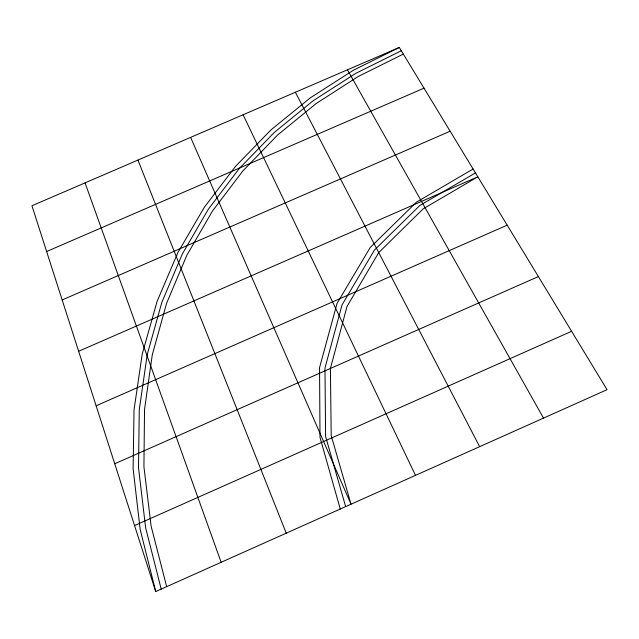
<?xml version="1.0" encoding="UTF-8"?>
<svg xmlns="http://www.w3.org/2000/svg" width="639" height="639" viewBox="0 0 639 639"><rect width="100%" height="100%" fill="white"/><g stroke="black" fill="none" stroke-linecap="round" stroke-linejoin="round"><path stroke-width="0.96" d="M475.456 172.905L419.815 205.486L374.47 250.025L342.025 304.923L324.971 368.048L325.602 436.533L345.643 506.607M473.1 169.023L416.436 202.172L370.221 247.477L337.065 303.341L319.548 367.633L320.003 437.459L340.252 509.019M403.329 54.083L358.223 76.496L316.169 103.526L277.566 135.069L242.828 170.98L212.42 211.11L186.828 255.288L166.595 303.285L152.29 354.797L144.526 409.455L143.927 466.766L151.108 526.097L166.651 586.666M399.303 47.454L353.287 70.282L310.362 97.815L270.92 129.933L235.392 166.515L204.232 207.411L177.946 252.453L157.082 301.416L142.233 354.03L134.022 409.911L133.112 468.571L140.141 529.38L155.732 591.546L607.05 389.686L399.303 47.454L31.95 205.758L155.732 591.546M401.308 50.761L355.747 73.381L313.262 100.666L274.235 132.497L239.106 168.744L208.314 209.257L182.379 253.867L161.835 302.351L147.258 354.413L139.27 409.687L138.511 467.668L145.62 527.742L161.196 589.102M134.557 525.554L571.609 331.298M114.732 463.762L538.381 276.567M96.13 405.789L507.182 225.168M78.645 351.282L477.828 176.811L423.21 208.825L378.743 252.589L346.993 306.512L330.411 368.463L331.202 435.598L351.027 504.195L190.622 137.377M62.175 299.955L450.152 131.219M46.631 251.526L424.016 88.166M347.432 69.803L543.509 418.106M295.37 92.24L479.657 446.661M243.1 114.764L415.494 475.36M137.936 160.085L286.24 533.174M85.051 182.874L221.142 562.288"/></g></svg>
